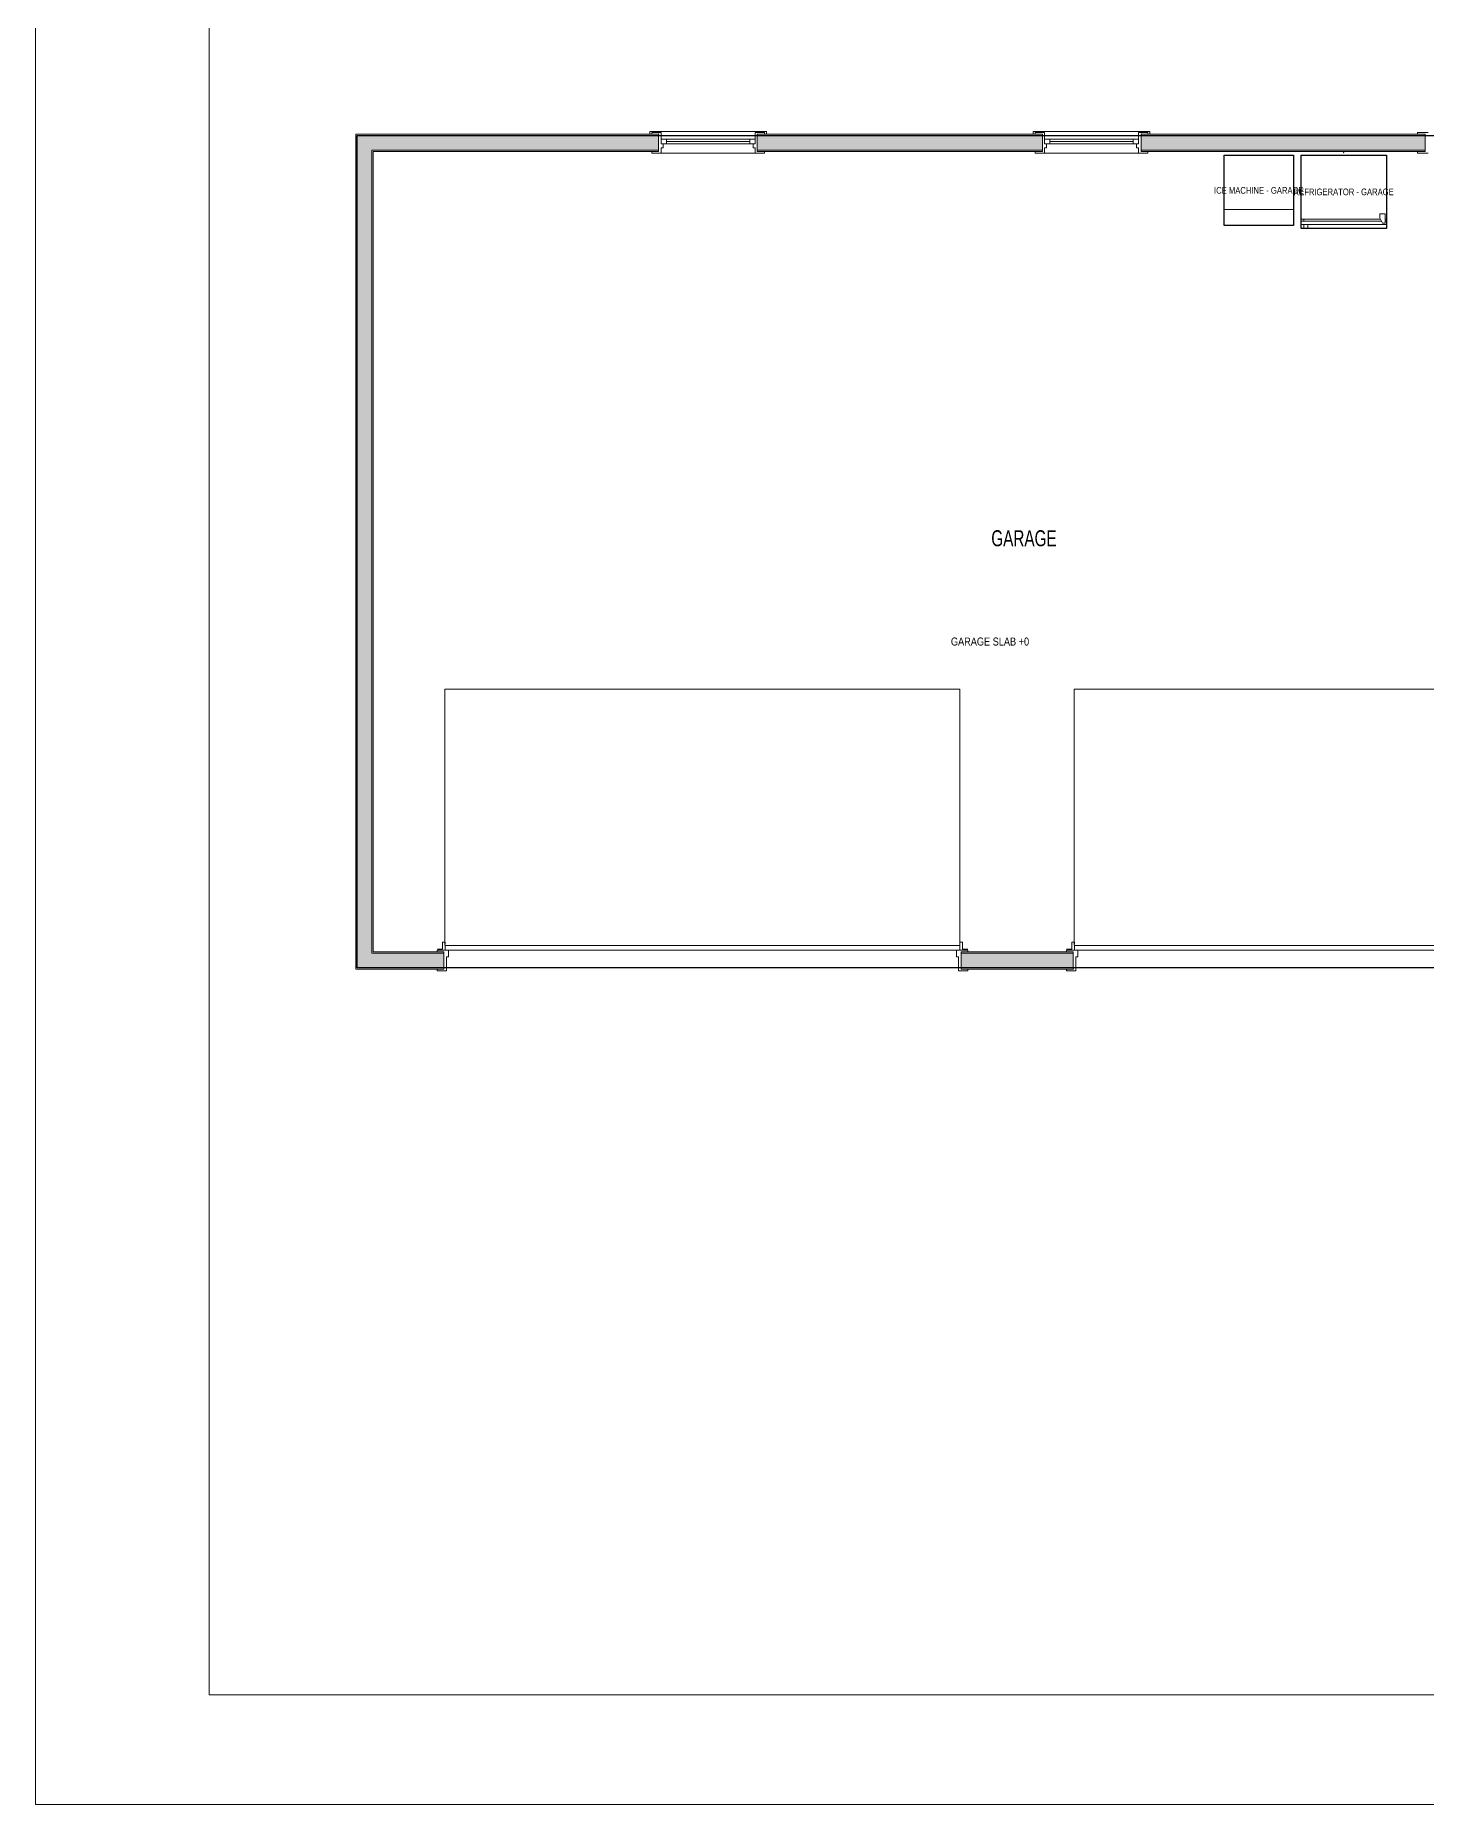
# Model space of a CAD drawing. Extents: x -864 to 864, y -576 to 576.
# Drawn here: x -864 to -342, y -576 to 87 of the extents above; entities that cross this region are included whole.
import ezdxf
from ezdxf.enums import TextEntityAlignment as Align

# ---------------------------------------------------------------- set-up
doc = ezdxf.new("R2010")
doc.units = 0
doc.header["$MEASUREMENT"] = 0
for name, color, linetype in [('1.1APPLIANCES', 6, 'Continuous'), ('1.1DOORS', 1, 'Continuous'), ('1.1FILL', 7, 'Continuous'), ('1.1FLOOR-LEVELS', 30, 'Continuous'), ('1.1GARAGEDOOR', 1, 'Continuous'), ('1.1OBJNAMES', 2, 'Continuous'), ('1.1RMNAMES', 5, 'Continuous'), ('1.1WALL', 7, 'Continuous'), ('1.1WINDOWS', 3, 'Continuous'), ('BORDER', 3, 'Continuous')]:
    doc.layers.add(name, color=color, linetype=linetype)
doc.styles.add('DCADTXTSTYLE1', font='ARIAL NARROW')
doc.styles.add('DCADTXTSTYLE69', font='ARIAL NARROW')

msp = doc.modelspace()

# ---------------------------------------------------------------- hatches: boundary and pattern name
at = {"layer": '1.1FILL', "linetype": 'Continuous', "lineweight": 0, "ltscale": 8}
for points in [[(-743.3, 49.72), (-743.3, -262.28), (-710.8, -262.28), (-710.8, -256.78), (-737.8, -256.78), (-737.8, 44.22), (-630.3, 44.22), (-630.3, 49.72)], [(-593.3, 49.72), (-593.3, 44.22), (-486.3, 44.22), (-486.3, 49.72)], [(-342.8, 44.22), (-342.8, 49.72), (-449.3, 49.72), (-449.3, 44.22)], [(-516.8, -256.78), (-516.8, -262.28), (-474.8, -262.28), (-474.8, -256.78)]]:
    msp.add_hatch(color=7, dxfattribs=at).paths.add_polyline_path(points, flags=0)

# ---------------------------------------------------------------- linework, layer by layer
at = {"layer": '1.1APPLIANCES', "color": 1, "linetype": 'Continuous', "lineweight": 0, "ltscale": 12}
for p, q in [((-389.37, 18.31), (-389.37, 42.31)), ((-389.37, 42.31), (-357.37, 42.31)), ((-357.37, 42.31), (-357.37, 18.31)), ((-357.87, 20.31), (-359.87, 20.31)), ((-359.87, 20.31), (-359.87, 18.81)), ((-357.87, 16.81), (-357.87, 20.31)), ((-389.37, 18.31), (-359.87, 18.31)), ((-389.37, 17.56), (-359.24, 17.56)), ((-389.37, 16.31), (-389.37, 17.56)), ((-357.37, 16.31), (-389.37, 16.31)), ((-388.37, 18.31), (-388.37, 17.56)), ((-388.37, 16.31), (-388.37, 14.81)), ((-388.37, 14.81), (-386.87, 14.81)), ((-386.87, 14.81), (-386.87, 16.31)), ((-359.87, 18.81), (-358.87, 16.81)), ((-358.87, 16.81), (-357.87, 16.81)), ((-357.87, 18.31), (-357.37, 18.31)), ((-357.87, 17.56), (-357.37, 17.56)), ((-357.37, 17.56), (-357.37, 16.31))]:
    msp.add_line(p, q, dxfattribs=at)
at = {"layer": '1.1APPLIANCES', "color": 1, "linetype": 'Continuous', "lineweight": 0, "ltscale": 24}
for p, q in [((-418.23, 15.95), (-418.23, 21.93)), ((-418.23, 21.93), (-392.17, 21.93))]:
    msp.add_line(p, q, dxfattribs=at)
msp.add_lwpolyline([(-392.17, 15.95), (-392.17, 42.31), (-418.23, 42.31), (-418.23, 15.95)], close=True, dxfattribs=at)
at = {"layer": '1.1APPLIANCES', "color": 1, "linetype": 'Continuous', "lineweight": 0, "ltscale": 2}
msp.add_point((-373.37, 43.31), dxfattribs=at)
at = {"layer": '1.1DOORS', "color": 3, "linetype": 'Continuous', "lineweight": 0, "ltscale": 24}
for p, q in [((-341.74, 50.85), (-345.74, 50.85)), ((-341.74, 43.1), (-345.74, 43.1))]:
    msp.add_line(p, q, dxfattribs=at)
at = {"layer": '1.1DOORS', "color": 3, "linetype": 'Continuous', "lineweight": 0, "ltscale": 12}
for p, q in [((-345.74, 50.85), (-345.74, 50.22)), ((-345.74, 43.1), (-345.74, 43.72))]:
    msp.add_line(p, q, dxfattribs=at)
at = {"layer": '1.1FILL', "color": 7, "linetype": 'Continuous', "lineweight": 0, "ltscale": 8}
msp.add_line((-743.3, -262.28), (-191.3, -262.28), dxfattribs=at)
at = {"layer": '1.1FLOOR-LEVELS'}
msp.add_lwpolyline([(-743.3, 49.72), (-185.8, 49.72), (-185.8, -10.28), (-288.8, -10.28), (-288.8, -94.64), (-185.8, -94.64), (-185.8, -262.28), (-743.3, -262.28)], close=True, dxfattribs=at)
at = {"layer": '1.1GARAGEDOOR', "color": 1, "linetype": 'Continuous', "lineweight": 0, "ltscale": 8}
for p, q in [((-517.3, -157.9), (-710.4, -157.9)), ((-710.4, -157.9), (-710.4, -253.79)), ((-517.3, -253.9), (-517.3, -157.9)), ((-281.81, -157.9), (-474.47, -157.9)), ((-474.47, -157.9), (-474.47, -253.8))]:
    msp.add_line(p, q, dxfattribs=at)
at = {"layer": '1.1GARAGEDOOR', "color": 3, "linetype": 'Continuous', "lineweight": 0, "ltscale": 24}
for p, q in [((-709.79, -255.65), (-713.29, -255.65)), ((-713.29, -255.65), (-713.29, -256.28)), ((-709.79, -258.15), (-709.79, -263.4)), ((-709.79, -258.15), (-709.04, -258.15)), ((-709.04, -258.15), (-709.04, -255.65)), ((-518.55, -258.15), (-518.55, -255.65)), ((-517.8, -258.15), (-518.55, -258.15)), ((-517.8, -255.65), (-514.3, -255.65)), ((-517.8, -258.15), (-517.8, -263.4)), ((-514.3, -255.65), (-514.3, -256.28)), ((-473.8, -255.65), (-477.3, -255.65)), ((-477.3, -255.65), (-477.3, -256.28)), ((-473.8, -258.15), (-473.8, -263.4)), ((-473.8, -258.15), (-473.05, -258.15)), ((-473.05, -258.15), (-473.05, -255.65)), ((-713.29, -263.4), (-713.29, -262.78)), ((-709.79, -263.4), (-713.29, -263.4)), ((-517.8, -263.4), (-514.3, -263.4)), ((-514.3, -263.4), (-514.3, -262.78)), ((-477.3, -263.4), (-477.3, -262.78)), ((-473.8, -263.4), (-477.3, -263.4))]:
    msp.add_line(p, q, dxfattribs=at)
at = {"layer": '1.1GARAGEDOOR', "color": 1, "linetype": 'Continuous', "lineweight": 0, "ltscale": 12}
for p, q in [((-711.29, -255.35), (-713.25, -255.35)), ((-710.29, -252.65), (-711.29, -252.65)), ((-711.29, -252.65), (-711.29, -255.35)), ((-710.29, -253.4), (-710.29, -252.65)), ((-517.3, -253.4), (-517.3, -252.65)), ((-517.3, -252.65), (-516.3, -252.65)), ((-516.3, -252.65), (-516.3, -255.35)), ((-516.3, -255.35), (-514.34, -255.35)), ((-475.3, -255.35), (-477.26, -255.35)), ((-474.3, -252.65), (-475.3, -252.65)), ((-475.3, -252.65), (-475.3, -255.35)), ((-474.3, -253.4), (-474.3, -252.65))]:
    msp.add_line(p, q, dxfattribs=at)
at = {"layer": '1.1GARAGEDOOR', "color": 3, "linetype": 'Continuous', "lineweight": 0, "ltscale": 12}
for p, q in [((-517.3, -253.9), (-710.29, -253.9)), ((-710.29, -253.9), (-710.29, -255.65)), ((-517.8, -255.65), (-709.79, -255.65)), ((-517.3, -253.9), (-517.3, -255.65)), ((-474.3, -253.9), (-281.31, -253.9)), ((-474.3, -253.9), (-474.3, -255.65)), ((-473.8, -255.65), (-281.81, -255.65))]:
    msp.add_line(p, q, dxfattribs=at)
at = {"layer": '1.1GARAGEDOOR', "color": 11, "linetype": 'Continuous', "lineweight": 0, "ltscale": 24}
for p, q in [((-516.8, -262.28), (-710.8, -262.28)), ((-280.8, -262.28), (-474.8, -262.28))]:
    msp.add_line(p, q, dxfattribs=at)
at = {"layer": '1.1GARAGEDOOR', "color": 51, "linetype": 'Continuous', "lineweight": 0, "ltscale": 24}
for p in [(-516.8, -262.78), (-474.8, -262.78)]:
    msp.add_point(p, dxfattribs=at)
at = {"layer": '1.1OBJNAMES'}
for points in [[(-418.23, 42.31), (-392.17, 42.31), (-392.17, 15.95), (-418.23, 15.95)], [(-357.37, 42.31), (-357.37, 14.81), (-389.37, 14.81), (-389.37, 42.31)]]:
    msp.add_lwpolyline(points, close=True, dxfattribs=at)
at = {"layer": '1.1WALL', "color": 132, "linetype": 'Continuous', "lineweight": 0, "ltscale": 12}
for p, q in [((-743.8, -262.78), (-743.8, 50.22)), ((-743.8, 50.22), (-630.3, 50.22)), ((-593.3, 50.22), (-486.3, 50.22)), ((-449.3, 50.22), (-342.8, 50.22)), ((-710.8, -262.78), (-743.8, -262.78)), ((-474.8, -262.78), (-516.8, -262.78))]:
    msp.add_line(p, q, dxfattribs=at)
at = {"layer": '1.1WALL', "color": 7, "linetype": 'Continuous', "lineweight": 0, "ltscale": 12}
for p, q in [((-743.3, -262.28), (-743.3, 49.72)), ((-743.3, 49.72), (-630.3, 49.72)), ((-593.3, 49.72), (-486.3, 49.72)), ((-449.3, 49.72), (-342.8, 49.72)), ((-737.8, -256.78), (-737.8, 44.22)), ((-737.8, 44.22), (-630.3, 44.22)), ((-593.3, 44.22), (-486.3, 44.22)), ((-449.3, 44.22), (-342.8, 44.22)), ((-710.8, -256.78), (-737.8, -256.78)), ((-474.8, -256.78), (-516.8, -256.78)), ((-710.8, -262.28), (-743.3, -262.28)), ((-474.8, -262.28), (-516.8, -262.28))]:
    msp.add_line(p, q, dxfattribs=at)
at = {"layer": '1.1WALL', "color": 1, "linetype": 'Continuous', "lineweight": 0, "ltscale": 12}
for p, q in [((-630.3, 50.22), (-630.3, 43.72)), ((-593.3, 50.22), (-593.3, 43.72)), ((-486.3, 50.22), (-486.3, 43.72)), ((-449.3, 50.22), (-449.3, 43.72)), ((-342.8, 50.22), (-342.8, 43.72)), ((-710.8, -262.78), (-710.8, -256.28)), ((-516.8, -262.78), (-516.8, -256.28)), ((-474.8, -262.78), (-474.8, -256.28))]:
    msp.add_line(p, q, dxfattribs=at)
at = {"layer": '1.1WALL', "color": 5, "linetype": 'Continuous', "lineweight": 0, "ltscale": 12}
for p, q in [((-737.3, -256.28), (-737.3, 43.72)), ((-737.3, 43.72), (-630.3, 43.72)), ((-593.3, 43.72), (-486.3, 43.72)), ((-449.3, 43.72), (-342.8, 43.72)), ((-710.8, -256.28), (-737.3, -256.28)), ((-474.8, -256.28), (-516.8, -256.28))]:
    msp.add_line(p, q, dxfattribs=at)
at = {"layer": '1.1WINDOWS', "color": 7, "linetype": 'Continuous', "lineweight": 0, "ltscale": 12}
for p, q in [((-589.77, 51.22), (-633.55, 51.22)), ((-489.82, 51.22), (-446.05, 51.22)), ((-594.02, 43.1), (-629.3, 43.1)), ((-485.57, 43.1), (-450.3, 43.1))]:
    msp.add_line(p, q, dxfattribs=at)
at = {"layer": '1.1WINDOWS', "color": 7, "linetype": 'Continuous', "lineweight": 0, "ltscale": 24}
for p, q in [((-633.55, 51.22), (-633.55, 50.22)), ((-589.77, 51.22), (-589.77, 50.22)), ((-489.82, 51.22), (-489.82, 50.22)), ((-446.05, 51.22), (-446.05, 50.22))]:
    msp.add_line(p, q, dxfattribs=at)
at = {"layer": '1.1WINDOWS', "color": 3, "linetype": 'Continuous', "lineweight": 0, "ltscale": 24}
for p, q in [((-629.3, 50.85), (-632.8, 50.85)), ((-632.8, 50.85), (-632.8, 50.22)), ((-629.3, 46.6), (-629.3, 50.85)), ((-628.55, 46.6), (-629.3, 46.6)), ((-628.55, 45.1), (-628.55, 46.6)), ((-594.77, 46.6), (-594.02, 46.6)), ((-594.77, 45.1), (-594.77, 46.6)), ((-594.02, 50.85), (-590.52, 50.85)), ((-594.02, 46.6), (-594.02, 50.85)), ((-590.52, 50.85), (-590.52, 50.22)), ((-485.57, 50.85), (-489.07, 50.85)), ((-489.07, 50.85), (-489.07, 50.22)), ((-485.57, 46.6), (-485.57, 50.85)), ((-484.82, 46.6), (-485.57, 46.6)), ((-484.82, 45.1), (-484.82, 46.6)), ((-451.05, 46.6), (-450.3, 46.6)), ((-451.05, 45.1), (-451.05, 46.6)), ((-450.3, 50.85), (-446.8, 50.85)), ((-450.3, 46.6), (-450.3, 50.85)), ((-446.8, 50.85), (-446.8, 50.22)), ((-632.8, 43.1), (-632.8, 43.72)), ((-629.3, 43.1), (-632.8, 43.1)), ((-629.3, 43.1), (-629.3, 45.1)), ((-628.55, 45.1), (-629.3, 45.1)), ((-594.77, 45.1), (-594.02, 45.1)), ((-594.02, 43.1), (-594.02, 45.1)), ((-594.02, 43.1), (-590.52, 43.1)), ((-590.52, 43.1), (-590.52, 43.72)), ((-489.07, 43.1), (-489.07, 43.72)), ((-485.57, 43.1), (-489.07, 43.1)), ((-485.57, 43.1), (-485.57, 45.1)), ((-484.82, 45.1), (-485.57, 45.1)), ((-451.05, 45.1), (-450.3, 45.1)), ((-450.3, 43.1), (-450.3, 45.1)), ((-450.3, 43.1), (-446.8, 43.1)), ((-446.8, 43.1), (-446.8, 43.72))]:
    msp.add_line(p, q, dxfattribs=at)
at = {"layer": '1.1WINDOWS', "color": 3, "linetype": 'Continuous', "lineweight": 0, "ltscale": 12}
for p, q in [((-629.3, 48.35), (-627.3, 48.35)), ((-629.3, 46.6), (-627.3, 46.6)), ((-627.3, 46.6), (-627.3, 48.35)), ((-596.02, 47.47), (-627.3, 47.47)), ((-596.02, 46.6), (-596.02, 48.35)), ((-596.02, 48.35), (-594.02, 48.35)), ((-596.02, 46.6), (-594.02, 46.6)), ((-483.57, 48.35), (-485.57, 48.35)), ((-483.57, 46.6), (-485.57, 46.6)), ((-483.57, 46.6), (-483.57, 48.35)), ((-483.57, 47.47), (-452.3, 47.47)), ((-452.3, 46.6), (-452.3, 48.35)), ((-450.3, 48.35), (-452.3, 48.35)), ((-450.3, 46.6), (-452.3, 46.6))]:
    msp.add_line(p, q, dxfattribs=at)
at = {"layer": '1.1WINDOWS', "color": 11, "linetype": 'Continuous', "lineweight": 0, "ltscale": 24}
for p, q in [((-596.02, 48.35), (-627.3, 48.35)), ((-596.02, 46.6), (-627.3, 46.6)), ((-483.57, 48.35), (-452.3, 48.35)), ((-483.57, 46.6), (-452.3, 46.6))]:
    msp.add_line(p, q, dxfattribs=at)
at = {"layer": '1.1WINDOWS', "color": 51, "linetype": 'Continuous', "lineweight": 0}
for p in [(-630.3, 50.22), (-449.3, 50.22)]:
    msp.add_point(p, dxfattribs=at)
at = {"layer": 'BORDER', "color": 51, "linetype": 'Continuous', "lineweight": 0, "ltscale": 115.199997}
for p, q in [((-864, 576), (-864, -576)), ((-864, -576), (864, -576))]:
    msp.add_line(p, q, dxfattribs=at)
at = {"layer": 'BORDER', "color": 51, "linetype": 'Continuous', "lineweight": 0}
for p, q in [((-798.84, -534.84), (-798.84, 545.16)), ((-798.84, 545.16), (-798.84, -534.84)), ((-798.84, -534.84), (833.16, -534.84))]:
    msp.add_line(p, q, dxfattribs=at)

# ---------------------------------------------------------------- texts
at = {"layer": '1.1FLOOR-LEVELS', "style": 'DCADTXTSTYLE1'}
msp.add_text('GARAGE SLAB +0', height=3, dxfattribs=at).set_placement((-506, -140), align=Align.MIDDLE_CENTER)
at = {"layer": '1.1OBJNAMES', "style": 'DCADTXTSTYLE1'}
for s, p in [('ICE MACHINE - GARAGE', (-405.2, 29.13)), ('REFRIGERATOR - GARAGE', (-373.37, 28.56))]:
    msp.add_text(s, height=2.5, dxfattribs=at).set_placement(p, align=Align.MIDDLE_CENTER)
at = {"layer": '1.1RMNAMES', "color": 5, "linetype": 'Continuous', "lineweight": 0, "ltscale": 8, "style": 'DCADTXTSTYLE69', "width": 0.833333}
msp.add_text('GARAGE', height=6, dxfattribs=at).set_placement((-505.52, -106.09), align=Align.BOTTOM_LEFT)

doc.saveas('drawing.dxf')
